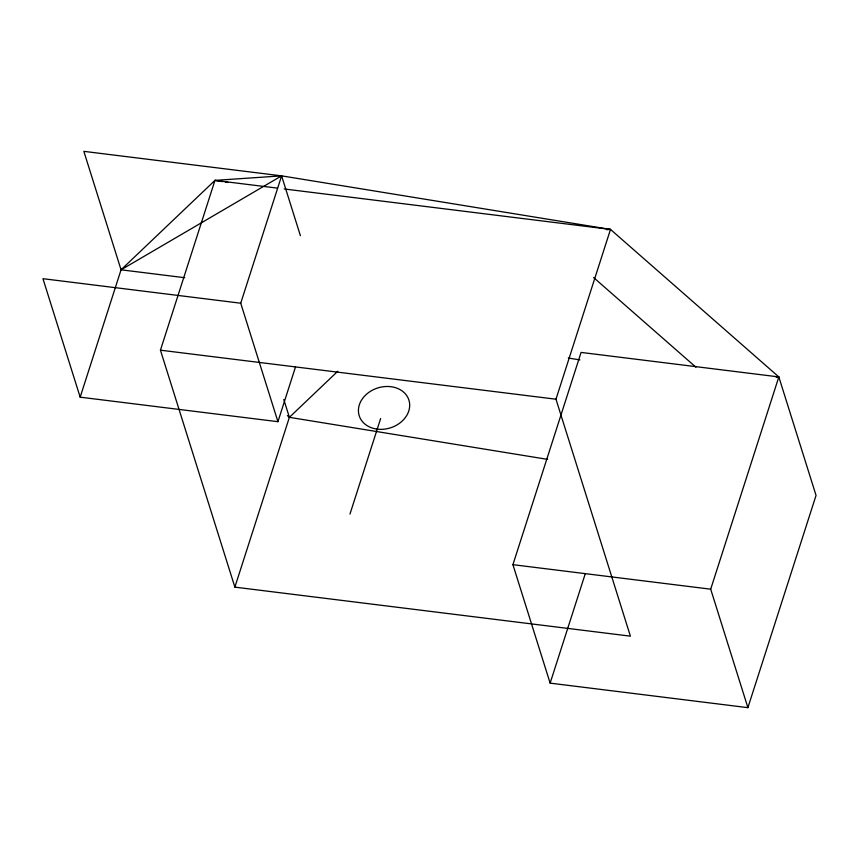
<?xml version="1.0" encoding="UTF-8"?>
<svg xmlns="http://www.w3.org/2000/svg" width="859" height="859" viewBox="0 0 859 859"><rect width="100%" height="100%" fill="white"/><g stroke="black" fill="none" stroke-linecap="round" stroke-linejoin="round"><path stroke-width="1.29" d="M295.517 366.922L277.929 421.683L80.166 397.169L121.055 269.812L214.965 180.39L281.612 175.859L610.502 229.417L778.834 376.929L816.05 495.407L747.899 707.655L550.136 683.141L512.92 564.674L581.071 352.415L778.834 376.929L710.694 589.188L747.899 707.655M284.211 188.969L610.502 229.417L555.977 399.21L630.409 636.165L234.872 587.137L160.44 350.182L214.965 180.39L277.554 188.142M277.929 421.683L240.724 303.206L281.612 175.859L83.838 151.345L121.055 269.812L184.76 277.715M234.872 587.137L289.386 417.334L337.791 371.238M349.978 514.036L380.644 418.526M550.136 683.141L585.226 573.844M121.055 269.812L281.612 175.859L300.414 235.731M606.497 229.686L610.502 229.417M776.171 377.112L778.834 376.929M240.724 303.206L42.95 278.692L80.166 397.169M160.44 350.182L555.977 399.21M512.92 564.674L710.694 589.188M214.965 180.39L222.664 181.636M225.241 182.054L227.807 182.473M568.293 358.031L579.857 359.91M287.378 415.573L289.386 417.334L547.623 459.382M593.59 277.532L695.93 367.212M283.792 399.499L289.386 417.334M376.65 429.06A26.06 20.938 -17.4 0 0 409.013 400.434A26.06 20.938 -17.4 0 0 366.492 394.249A26.06 20.938 -17.4 0 0 376.65 429.06"/></g></svg>
